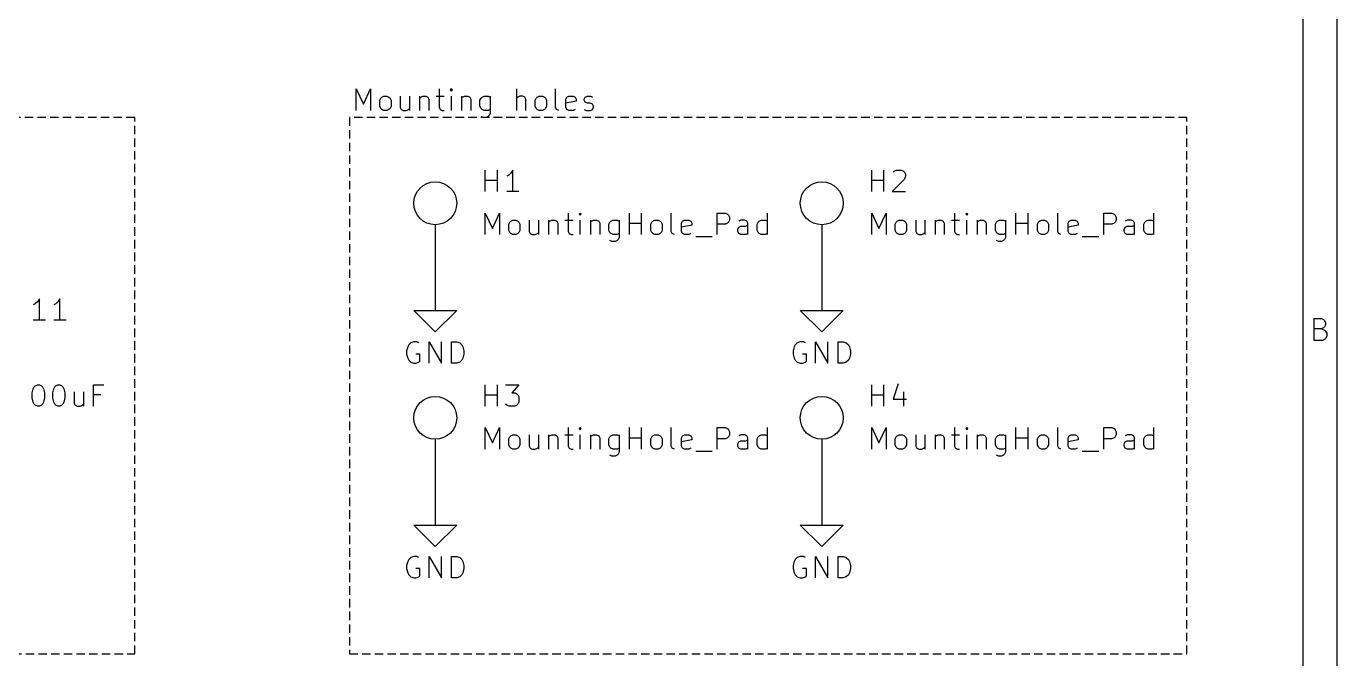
# Model space of a CAD drawing. Header units: millimetres. Extents: x 10 to 287, y -200 to -10.
# Drawn here: x 209.5 to 287, y -104.4 to -67 of the extents above; entities that cross this region are included whole.
import ezdxf

# ---------------------------------------------------------------- set-up
doc = ezdxf.new("R2010")
doc.units = ezdxf.units.MM
doc.linetypes.add('DASHED', pattern=[0.75, 0.5, -0.25])
for name, color, linetype in [('CYAN', 134, 'CONTINUOUS'), ('GREEN', 94, 'CONTINUOUS'), ('LIGHTBLUE', 172, 'CONTINUOUS'), ('RED', 14, 'CONTINUOUS')]:
    doc.layers.add(name, color=color, linetype=linetype)

msp = doc.modelspace()

# ---------------------------------------------------------------- linework, layer by layer
at = {"layer": 'CYAN', "linetype": 'CONTINUOUS'}
for p, q in [((236.6335, -76.7792), (236.6335, -75.5092)), ((237.3592, -76.7792), (237.3592, -75.5092)), ((238.0245, -75.8116), (237.9036, -75.8721)), ((238.1455, -75.6907), (238.0245, -75.8116)), ((238.2664, -75.5092), (238.1455, -75.6907)), ((238.2664, -76.7792), (238.2664, -75.5092)), ((259.4935, -76.7792), (259.4935, -75.5092)), ((260.2192, -76.7792), (260.2192, -75.5092)), ((260.7636, -75.6302), (260.824, -75.5697)), ((260.824, -75.5697), (260.945, -75.5092)), ((260.945, -75.5092), (261.2474, -75.5092)), ((261.2474, -75.5092), (261.3683, -75.5697)), ((261.3683, -75.5697), (261.4288, -75.6302)), ((261.4288, -75.6302), (261.4893, -75.7511)), ((261.4893, -75.8721), (261.4288, -76.0535)), ((261.4893, -75.7511), (261.4893, -75.8721)), ((236.6335, -76.114), (237.3592, -76.114)), ((259.4935, -76.114), (260.2192, -76.114)), ((261.4288, -76.0535), (260.7031, -76.7792)), ((238.6293, -76.7792), (237.9036, -76.7792)), ((260.7031, -76.7792), (261.4893, -76.7792)), ((236.6335, -79.3192), (236.6335, -78.0492)), ((236.6335, -78.0492), (237.0569, -78.9564)), ((237.0569, -78.9564), (237.4802, -78.0492)), ((237.4802, -78.0492), (237.4802, -79.3192)), ((241.5319, -78.0492), (241.5319, -79.1378)), ((242.2576, -78.0492), (242.1972, -78.1097)), ((242.1972, -78.1097), (242.2576, -78.1702)), ((242.3181, -78.1097), (242.2576, -78.0492)), ((242.2576, -78.0492), (242.2576, -78.1702)), ((242.2576, -78.1702), (242.3181, -78.1097)), ((245.1604, -79.3192), (245.1604, -78.0492)), ((245.8861, -79.3192), (245.8861, -78.0492)), ((247.6399, -79.1378), (247.6399, -78.0492)), ((250.3613, -79.3192), (250.3613, -78.0492)), ((250.3613, -78.0492), (250.8451, -78.0492)), ((250.8451, -78.0492), (250.9661, -78.1097)), ((250.9661, -78.1097), (251.0266, -78.1702)), ((251.0266, -78.1702), (251.087, -78.2911)), ((251.087, -78.2911), (251.087, -78.4726)), ((253.3246, -79.3192), (253.3246, -78.0492)), ((259.4935, -79.3192), (259.4935, -78.0492)), ((259.4935, -78.0492), (259.9169, -78.9564)), ((259.9169, -78.9564), (260.3402, -78.0492)), ((260.3402, -78.0492), (260.3402, -79.3192)), ((264.3919, -78.0492), (264.3919, -79.1378)), ((265.1176, -78.0492), (265.0572, -78.1097)), ((265.0572, -78.1097), (265.1176, -78.1702)), ((265.1781, -78.1097), (265.1176, -78.0492)), ((265.1176, -78.0492), (265.1176, -78.1702)), ((265.1176, -78.1702), (265.1781, -78.1097)), ((268.0204, -79.3192), (268.0204, -78.0492)), ((268.7461, -79.3192), (268.7461, -78.0492)), ((270.4999, -79.1378), (270.4999, -78.0492)), ((273.2213, -79.3192), (273.2213, -78.0492)), ((273.2213, -78.0492), (273.7051, -78.0492)), ((273.7051, -78.0492), (273.8261, -78.1097)), ((273.8261, -78.1097), (273.8866, -78.1702)), ((273.8866, -78.1702), (273.947, -78.2911)), ((273.947, -78.2911), (273.947, -78.4726)), ((276.1846, -79.3192), (276.1846, -78.0492)), ((238.0245, -78.7145), (238.0849, -78.5935)), ((238.0245, -79.0773), (238.0245, -78.7145)), ((238.0849, -78.5935), (238.1454, -78.533)), ((238.1454, -78.533), (238.2664, -78.4726)), ((238.2664, -78.4726), (238.4478, -78.4726)), ((238.4478, -78.4726), (238.5687, -78.533)), ((238.5687, -78.533), (238.6292, -78.5935)), ((238.6292, -78.5935), (238.6897, -78.7145)), ((238.6897, -78.7145), (238.6897, -79.0773)), ((239.2339, -78.4726), (239.2339, -79.1378)), ((239.7782, -78.4726), (239.7782, -79.3192)), ((240.3829, -78.4726), (240.3829, -79.3192)), ((240.3829, -78.5935), (240.4434, -78.533)), ((240.4434, -78.533), (240.5644, -78.4726)), ((240.5644, -78.4726), (240.7458, -78.4726)), ((240.7458, -78.4726), (240.8667, -78.533)), ((240.8667, -78.533), (240.9272, -78.654)), ((240.9272, -78.654), (240.9272, -79.3192)), ((241.3505, -78.4726), (241.8343, -78.4726)), ((242.2576, -79.3192), (242.2576, -78.4726)), ((242.8624, -78.4726), (242.8624, -79.3192)), ((242.8624, -78.5935), (242.9229, -78.533)), ((242.9229, -78.533), (243.0439, -78.4726)), ((243.0439, -78.4726), (243.2253, -78.4726)), ((243.2253, -78.4726), (243.3462, -78.533)), ((243.3462, -78.533), (243.4067, -78.654)), ((243.4067, -78.654), (243.4067, -79.3192)), ((243.951, -78.7145), (244.0114, -78.5935)), ((243.951, -79.0773), (243.951, -78.7145)), ((244.0114, -78.5935), (244.0719, -78.533)), ((244.0719, -78.533), (244.1929, -78.4726)), ((244.1929, -78.4726), (244.4348, -78.4726)), ((244.4348, -78.4726), (244.5557, -78.533)), ((244.5557, -78.4726), (244.5557, -79.5007)), ((245.1604, -78.654), (245.8861, -78.654)), ((246.4305, -78.7145), (246.4909, -78.5935)), ((246.4305, -79.0773), (246.4305, -78.7145)), ((246.4909, -78.5935), (246.5514, -78.533)), ((246.5514, -78.533), (246.6724, -78.4726)), ((246.6724, -78.4726), (246.8538, -78.4726)), ((246.8538, -78.4726), (246.9747, -78.533)), ((246.9747, -78.533), (247.0352, -78.5935)), ((247.0352, -78.5935), (247.0957, -78.7145)), ((247.0957, -78.7145), (247.0957, -79.0773)), ((248.2447, -78.654), (248.3051, -78.533)), ((248.2447, -79.1378), (248.2447, -78.654)), ((248.8494, -78.7749), (248.2447, -78.8959)), ((248.3051, -78.533), (248.4261, -78.4726)), ((248.4261, -78.4726), (248.668, -78.4726)), ((248.668, -78.4726), (248.7889, -78.533)), ((248.7889, -78.533), (248.8494, -78.654)), ((248.8494, -78.654), (248.8494, -78.7749)), ((250.8451, -78.7145), (250.3613, -78.7145)), ((250.9661, -78.654), (250.8451, -78.7145)), ((251.0266, -78.5935), (250.9661, -78.654)), ((251.087, -78.4726), (251.0266, -78.5935)), ((251.5709, -79.0168), (251.6313, -78.8959)), ((251.5709, -79.1378), (251.5709, -79.0168)), ((251.7523, -78.4726), (251.6313, -78.533)), ((251.6313, -78.8959), (251.7523, -78.8354)), ((251.9942, -78.4726), (251.7523, -78.4726)), ((251.7523, -78.8354), (252.0547, -78.8354)), ((252.1151, -78.533), (251.9942, -78.4726)), ((252.0547, -78.8354), (252.1756, -78.7749)), ((252.1756, -78.654), (252.1151, -78.533)), ((252.1756, -79.3192), (252.1756, -78.654)), ((252.7199, -78.7145), (252.7803, -78.5935)), ((252.7199, -79.0773), (252.7199, -78.7145)), ((252.7803, -78.5935), (252.8408, -78.533)), ((252.8408, -78.533), (252.9618, -78.4726)), ((252.9618, -78.4726), (253.2037, -78.4726)), ((253.2037, -78.4726), (253.3246, -78.533)), ((260.8845, -78.7145), (260.9449, -78.5935)), ((260.8845, -79.0773), (260.8845, -78.7145)), ((260.9449, -78.5935), (261.0054, -78.533)), ((261.0054, -78.533), (261.1264, -78.4726)), ((261.1264, -78.4726), (261.3078, -78.4726)), ((261.3078, -78.4726), (261.4287, -78.533)), ((261.4287, -78.533), (261.4892, -78.5935)), ((261.4892, -78.5935), (261.5497, -78.7145)), ((261.5497, -78.7145), (261.5497, -79.0773)), ((262.0939, -78.4726), (262.0939, -79.1378)), ((262.6382, -78.4726), (262.6382, -79.3192)), ((263.2429, -78.4726), (263.2429, -79.3192)), ((263.2429, -78.5935), (263.3034, -78.533)), ((263.3034, -78.533), (263.4244, -78.4726)), ((263.4244, -78.4726), (263.6058, -78.4726)), ((263.6058, -78.4726), (263.7267, -78.533)), ((263.7267, -78.533), (263.7872, -78.654)), ((263.7872, -78.654), (263.7872, -79.3192)), ((264.2105, -78.4726), (264.6943, -78.4726)), ((265.1176, -79.3192), (265.1176, -78.4726)), ((265.7224, -78.4726), (265.7224, -79.3192)), ((265.7224, -78.5935), (265.7829, -78.533)), ((265.7829, -78.533), (265.9039, -78.4726)), ((265.9039, -78.4726), (266.0853, -78.4726)), ((266.0853, -78.4726), (266.2062, -78.533)), ((266.2062, -78.533), (266.2667, -78.654)), ((266.2667, -78.654), (266.2667, -79.3192)), ((266.811, -78.7145), (266.8714, -78.5935)), ((266.811, -79.0773), (266.811, -78.7145)), ((266.8714, -78.5935), (266.9319, -78.533)), ((266.9319, -78.533), (267.0529, -78.4726)), ((267.0529, -78.4726), (267.2948, -78.4726)), ((267.2948, -78.4726), (267.4157, -78.533)), ((267.4157, -78.4726), (267.4157, -79.5007)), ((268.0204, -78.654), (268.7461, -78.654)), ((269.2905, -78.7145), (269.3509, -78.5935)), ((269.2905, -79.0773), (269.2905, -78.7145)), ((269.3509, -78.5935), (269.4114, -78.533)), ((269.4114, -78.533), (269.5324, -78.4726)), ((269.5324, -78.4726), (269.7138, -78.4726)), ((269.7138, -78.4726), (269.8347, -78.533)), ((269.8347, -78.533), (269.8952, -78.5935)), ((269.8952, -78.5935), (269.9557, -78.7145)), ((269.9557, -78.7145), (269.9557, -79.0773)), ((271.1047, -78.654), (271.1651, -78.533)), ((271.1047, -79.1378), (271.1047, -78.654)), ((271.7094, -78.7749), (271.1047, -78.8959)), ((271.1651, -78.533), (271.2861, -78.4726)), ((271.2861, -78.4726), (271.528, -78.4726)), ((271.528, -78.4726), (271.6489, -78.533)), ((271.6489, -78.533), (271.7094, -78.654)), ((271.7094, -78.654), (271.7094, -78.7749)), ((273.7051, -78.7145), (273.2213, -78.7145)), ((273.8261, -78.654), (273.7051, -78.7145)), ((273.8866, -78.5935), (273.8261, -78.654)), ((273.947, -78.4726), (273.8866, -78.5935)), ((274.4309, -79.0168), (274.4913, -78.8959)), ((274.4309, -79.1378), (274.4309, -79.0168)), ((274.6123, -78.4726), (274.4913, -78.533)), ((274.4913, -78.8959), (274.6123, -78.8354)), ((274.8542, -78.4726), (274.6123, -78.4726)), ((274.6123, -78.8354), (274.9147, -78.8354)), ((274.9751, -78.533), (274.8542, -78.4726)), ((274.9147, -78.8354), (275.0356, -78.7749)), ((275.0356, -78.654), (274.9751, -78.533)), ((275.0356, -79.3192), (275.0356, -78.654)), ((275.5799, -78.7145), (275.6403, -78.5935)), ((275.5799, -79.0773), (275.5799, -78.7145)), ((275.6403, -78.5935), (275.7008, -78.533)), ((275.7008, -78.533), (275.8218, -78.4726)), ((275.8218, -78.4726), (276.0637, -78.4726)), ((276.0637, -78.4726), (276.1846, -78.533)), ((238.0849, -79.1983), (238.0245, -79.0773)), ((238.1454, -79.2588), (238.0849, -79.1983)), ((238.2664, -79.3192), (238.1454, -79.2588)), ((238.4478, -79.3192), (238.2664, -79.3192)), ((238.5687, -79.2588), (238.4478, -79.3192)), ((238.6292, -79.1983), (238.5687, -79.2588)), ((238.6897, -79.0773), (238.6292, -79.1983)), ((239.2339, -79.1378), (239.2944, -79.2588)), ((239.2944, -79.2588), (239.4154, -79.3192)), ((239.4154, -79.3192), (239.5968, -79.3192)), ((239.5968, -79.3192), (239.7177, -79.2588)), ((239.7177, -79.2588), (239.7782, -79.1983)), ((241.5319, -79.1378), (241.5924, -79.2588)), ((241.5924, -79.2588), (241.7134, -79.3192)), ((241.7134, -79.3192), (241.8343, -79.3192)), ((244.0114, -79.1983), (243.951, -79.0773)), ((244.0719, -79.2588), (244.0114, -79.1983)), ((244.1324, -79.7426), (244.0114, -79.6821)), ((244.1929, -79.3192), (244.0719, -79.2588)), ((244.3138, -79.7426), (244.1324, -79.7426)), ((244.4348, -79.3192), (244.1929, -79.3192)), ((244.4348, -79.6821), (244.3138, -79.7426)), ((244.5557, -79.2588), (244.4348, -79.3192)), ((244.4952, -79.6216), (244.4348, -79.6821)), ((244.5557, -79.5007), (244.4952, -79.6216)), ((246.4909, -79.1983), (246.4305, -79.0773)), ((246.5514, -79.2588), (246.4909, -79.1983)), ((246.6724, -79.3192), (246.5514, -79.2588)), ((246.8538, -79.3192), (246.6724, -79.3192)), ((246.9747, -79.2588), (246.8538, -79.3192)), ((247.0352, -79.1983), (246.9747, -79.2588)), ((247.0957, -79.0773), (247.0352, -79.1983)), ((247.7004, -79.2588), (247.6399, -79.1378)), ((247.8214, -79.3192), (247.7004, -79.2588)), ((248.3051, -79.2588), (248.2447, -79.1378)), ((248.4261, -79.3192), (248.3051, -79.2588)), ((248.668, -79.3192), (248.4261, -79.3192)), ((248.7889, -79.2588), (248.668, -79.3192)), ((249.0914, -79.4402), (250.059, -79.4402)), ((251.6313, -79.2588), (251.5709, -79.1378)), ((251.7523, -79.3192), (251.6313, -79.2588)), ((252.0547, -79.3192), (251.7523, -79.3192)), ((252.1756, -79.2588), (252.0547, -79.3192)), ((252.7803, -79.1983), (252.7199, -79.0773)), ((252.8408, -79.2588), (252.7803, -79.1983)), ((252.9618, -79.3192), (252.8408, -79.2588)), ((253.2037, -79.3192), (252.9618, -79.3192)), ((253.3246, -79.2588), (253.2037, -79.3192)), ((260.9449, -79.1983), (260.8845, -79.0773)), ((261.0054, -79.2588), (260.9449, -79.1983)), ((261.1264, -79.3192), (261.0054, -79.2588)), ((261.3078, -79.3192), (261.1264, -79.3192)), ((261.4287, -79.2588), (261.3078, -79.3192)), ((261.4892, -79.1983), (261.4287, -79.2588)), ((261.5497, -79.0773), (261.4892, -79.1983)), ((262.0939, -79.1378), (262.1544, -79.2588)), ((262.1544, -79.2588), (262.2754, -79.3192)), ((262.2754, -79.3192), (262.4568, -79.3192)), ((262.4568, -79.3192), (262.5777, -79.2588)), ((262.5777, -79.2588), (262.6382, -79.1983)), ((264.3919, -79.1378), (264.4524, -79.2588)), ((264.4524, -79.2588), (264.5734, -79.3192)), ((264.5734, -79.3192), (264.6943, -79.3192)), ((266.8714, -79.1983), (266.811, -79.0773)), ((266.9319, -79.2588), (266.8714, -79.1983)), ((266.9924, -79.7426), (266.8714, -79.6821)), ((267.0529, -79.3192), (266.9319, -79.2588)), ((267.1738, -79.7426), (266.9924, -79.7426)), ((267.2948, -79.3192), (267.0529, -79.3192)), ((267.2948, -79.6821), (267.1738, -79.7426)), ((267.4157, -79.2588), (267.2948, -79.3192)), ((267.3552, -79.6216), (267.2948, -79.6821)), ((267.4157, -79.5007), (267.3552, -79.6216)), ((269.3509, -79.1983), (269.2905, -79.0773)), ((269.4114, -79.2588), (269.3509, -79.1983)), ((269.5324, -79.3192), (269.4114, -79.2588)), ((269.7138, -79.3192), (269.5324, -79.3192)), ((269.8347, -79.2588), (269.7138, -79.3192)), ((269.8952, -79.1983), (269.8347, -79.2588)), ((269.9557, -79.0773), (269.8952, -79.1983)), ((270.5604, -79.2588), (270.4999, -79.1378)), ((270.6814, -79.3192), (270.5604, -79.2588)), ((271.1651, -79.2588), (271.1047, -79.1378)), ((271.2861, -79.3192), (271.1651, -79.2588)), ((271.528, -79.3192), (271.2861, -79.3192)), ((271.6489, -79.2588), (271.528, -79.3192)), ((271.9514, -79.4402), (272.919, -79.4402)), ((274.4913, -79.2588), (274.4309, -79.1378)), ((274.6123, -79.3192), (274.4913, -79.2588)), ((274.9147, -79.3192), (274.6123, -79.3192)), ((275.0356, -79.2588), (274.9147, -79.3192)), ((275.6403, -79.1983), (275.5799, -79.0773)), ((275.7008, -79.2588), (275.6403, -79.1983)), ((275.8218, -79.3192), (275.7008, -79.2588)), ((276.0637, -79.3192), (275.8218, -79.3192)), ((276.1846, -79.2588), (276.0637, -79.3192)), ((210.024, -83.4316), (209.9031, -83.4921)), ((210.145, -83.3107), (210.024, -83.4316)), ((210.2659, -83.1292), (210.145, -83.3107)), ((210.2659, -84.3992), (210.2659, -83.1292)), ((211.2335, -83.4316), (211.1126, -83.4921)), ((211.3545, -83.3107), (211.2335, -83.4316)), ((211.4754, -83.1292), (211.3545, -83.3107)), ((211.4754, -84.3992), (211.4754, -83.1292)), ((210.6288, -84.3992), (209.9031, -84.3992)), ((211.8383, -84.3992), (211.1126, -84.3992)), ((232.0471, -85.9716), (231.9867, -86.2135)), ((232.1076, -85.8507), (232.0471, -85.9716)), ((232.2286, -85.7297), (232.1076, -85.8507)), ((232.41, -85.6692), (232.2286, -85.7297)), ((232.5914, -85.6692), (232.41, -85.6692)), ((232.7124, -85.7297), (232.5914, -85.6692)), ((233.3171, -86.9392), (233.3171, -85.6692)), ((233.3171, -85.6692), (234.0428, -86.9392)), ((234.0428, -86.9392), (234.0428, -85.6692)), ((234.6476, -86.9392), (234.6476, -85.6692)), ((234.6476, -85.6692), (234.95, -85.6692)), ((234.95, -85.6692), (235.1314, -85.7297)), ((235.1314, -85.7297), (235.2524, -85.8507)), ((235.2524, -85.8507), (235.3129, -85.9716)), ((235.3129, -85.9716), (235.3733, -86.2135)), ((254.9071, -85.9716), (254.8467, -86.2135)), ((254.9676, -85.8507), (254.9071, -85.9716)), ((255.0886, -85.7297), (254.9676, -85.8507)), ((255.27, -85.6692), (255.0886, -85.7297)), ((255.4514, -85.6692), (255.27, -85.6692)), ((255.5724, -85.7297), (255.4514, -85.6692)), ((256.1771, -86.9392), (256.1771, -85.6692)), ((256.1771, -85.6692), (256.9028, -86.9392)), ((256.9028, -86.9392), (256.9028, -85.6692)), ((257.5076, -86.9392), (257.5076, -85.6692)), ((257.5076, -85.6692), (257.81, -85.6692)), ((257.81, -85.6692), (257.9914, -85.7297)), ((257.9914, -85.7297), (258.1124, -85.8507)), ((258.1124, -85.8507), (258.1729, -85.9716)), ((258.1729, -85.9716), (258.2333, -86.2135)), ((231.9867, -86.2135), (231.9867, -86.3949)), ((231.9867, -86.3949), (232.0471, -86.6368)), ((232.0471, -86.6368), (232.1076, -86.7578)), ((232.1076, -86.7578), (232.2286, -86.8788)), ((232.7728, -86.3949), (232.5309, -86.3949)), ((232.7124, -86.8788), (232.7728, -86.8183)), ((232.7728, -86.8183), (232.7728, -86.3949)), ((235.2524, -86.7578), (235.1314, -86.8788)), ((235.3129, -86.6368), (235.2524, -86.7578)), ((235.3733, -86.3949), (235.3129, -86.6368)), ((235.3733, -86.2135), (235.3733, -86.3949)), ((254.8467, -86.2135), (254.8467, -86.3949)), ((254.8467, -86.3949), (254.9071, -86.6368)), ((254.9071, -86.6368), (254.9676, -86.7578)), ((254.9676, -86.7578), (255.0886, -86.8788)), ((255.6328, -86.3949), (255.3909, -86.3949)), ((255.5724, -86.8788), (255.6328, -86.8183)), ((255.6328, -86.8183), (255.6328, -86.3949)), ((258.1124, -86.7578), (257.9914, -86.8788)), ((258.1729, -86.6368), (258.1124, -86.7578)), ((258.2333, -86.3949), (258.1729, -86.6368)), ((258.2333, -86.2135), (258.2333, -86.3949)), ((232.2286, -86.8788), (232.41, -86.9392)), ((232.41, -86.9392), (232.5309, -86.9392)), ((232.5309, -86.9392), (232.7124, -86.8788)), ((234.95, -86.9392), (234.6476, -86.9392)), ((235.1314, -86.8788), (234.95, -86.9392)), ((255.0886, -86.8788), (255.27, -86.9392)), ((255.27, -86.9392), (255.3909, -86.9392)), ((255.3909, -86.9392), (255.5724, -86.8788)), ((257.81, -86.9392), (257.5076, -86.9392)), ((257.9914, -86.8788), (257.81, -86.9392)), ((209.903, -88.4511), (209.9635, -88.3302)), ((209.9635, -88.3302), (210.024, -88.2697)), ((210.024, -88.2697), (210.1449, -88.2092)), ((210.1449, -88.2092), (210.2659, -88.2092)), ((210.2659, -88.2092), (210.3868, -88.2697)), ((210.3868, -88.2697), (210.4473, -88.3302)), ((210.4473, -88.3302), (210.5078, -88.4511)), ((211.1125, -88.4511), (211.173, -88.3302)), ((211.173, -88.3302), (211.2335, -88.2697)), ((211.2335, -88.2697), (211.3544, -88.2092)), ((211.3544, -88.2092), (211.4754, -88.2092)), ((211.4754, -88.2092), (211.5963, -88.2697)), ((211.5963, -88.2697), (211.6568, -88.3302)), ((211.6568, -88.3302), (211.7173, -88.4511)), ((213.471, -89.4792), (213.471, -88.2092)), ((213.471, -88.2092), (214.0758, -88.2092)), ((236.6335, -89.4792), (236.6335, -88.2092)), ((237.3592, -89.4792), (237.3592, -88.2092)), ((237.8431, -88.2092), (238.6293, -88.2092)), ((238.6293, -88.2092), (238.2059, -88.693)), ((259.4935, -89.4792), (259.4935, -88.2092)), ((260.2192, -89.4792), (260.2192, -88.2092)), ((261.0659, -88.1488), (260.7636, -89.0559)), ((209.8426, -88.693), (209.903, -88.4511)), ((209.8426, -88.9954), (209.8426, -88.693)), ((209.903, -89.2373), (209.8426, -88.9954)), ((210.5078, -88.4511), (210.5683, -88.693)), ((210.5683, -88.9954), (210.5078, -89.2373)), ((210.5683, -88.693), (210.5683, -88.9954)), ((211.0521, -88.693), (211.1125, -88.4511)), ((211.0521, -88.9954), (211.0521, -88.693)), ((211.1125, -89.2373), (211.0521, -88.9954)), ((211.7173, -88.4511), (211.7778, -88.693)), ((211.7778, -88.9954), (211.7173, -89.2373)), ((211.7778, -88.693), (211.7778, -88.9954)), ((212.322, -88.6326), (212.322, -89.2978)), ((212.8663, -88.6326), (212.8663, -89.4792)), ((213.8944, -88.814), (213.471, -88.814)), ((236.6335, -88.814), (237.3592, -88.814)), ((238.2059, -88.693), (238.3874, -88.693)), ((238.3874, -88.693), (238.5083, -88.7535)), ((238.5083, -88.7535), (238.5688, -88.814)), ((238.5688, -88.814), (238.6293, -88.9349)), ((238.6293, -88.9349), (238.6293, -89.2373)), ((259.4935, -88.814), (260.2192, -88.814)), ((260.7636, -89.0559), (261.5497, -89.0559)), ((261.3683, -88.6326), (261.3683, -89.4792)), ((209.9635, -89.3583), (209.903, -89.2373)), ((210.024, -89.4188), (209.9635, -89.3583)), ((210.1449, -89.4792), (210.024, -89.4188)), ((210.2659, -89.4792), (210.1449, -89.4792)), ((210.3868, -89.4188), (210.2659, -89.4792)), ((210.4473, -89.3583), (210.3868, -89.4188)), ((210.5078, -89.2373), (210.4473, -89.3583)), ((211.173, -89.3583), (211.1125, -89.2373)), ((211.2335, -89.4188), (211.173, -89.3583)), ((211.3544, -89.4792), (211.2335, -89.4188)), ((211.4754, -89.4792), (211.3544, -89.4792)), ((211.5963, -89.4188), (211.4754, -89.4792)), ((211.6568, -89.3583), (211.5963, -89.4188)), ((211.7173, -89.2373), (211.6568, -89.3583)), ((212.322, -89.2978), (212.3825, -89.4188)), ((212.3825, -89.4188), (212.5035, -89.4792)), ((212.5035, -89.4792), (212.6849, -89.4792)), ((212.6849, -89.4792), (212.8058, -89.4188)), ((212.8058, -89.4188), (212.8663, -89.3583)), ((237.9036, -89.4188), (237.8431, -89.3583)), ((238.0245, -89.4792), (237.9036, -89.4188)), ((238.3874, -89.4792), (238.0245, -89.4792)), ((238.5083, -89.4188), (238.3874, -89.4792)), ((238.5688, -89.3583), (238.5083, -89.4188)), ((238.6293, -89.2373), (238.5688, -89.3583)), ((236.6335, -92.0192), (236.6335, -90.7492)), ((236.6335, -90.7492), (237.0569, -91.6564)), ((237.0569, -91.6564), (237.4802, -90.7492)), ((237.4802, -90.7492), (237.4802, -92.0192)), ((238.0245, -91.4145), (238.0849, -91.2935)), ((238.0245, -91.7773), (238.0245, -91.4145)), ((238.0849, -91.2935), (238.1454, -91.233)), ((238.1454, -91.233), (238.2664, -91.1726)), ((238.2664, -91.1726), (238.4478, -91.1726)), ((238.4478, -91.1726), (238.5687, -91.233)), ((238.5687, -91.233), (238.6292, -91.2935)), ((238.6292, -91.2935), (238.6897, -91.4145)), ((238.6897, -91.4145), (238.6897, -91.7773)), ((239.2339, -91.1726), (239.2339, -91.8378)), ((239.7782, -91.1726), (239.7782, -92.0192)), ((240.3829, -91.1726), (240.3829, -92.0192)), ((240.3829, -91.2935), (240.4434, -91.233)), ((240.4434, -91.233), (240.5644, -91.1726)), ((240.5644, -91.1726), (240.7458, -91.1726)), ((240.7458, -91.1726), (240.8667, -91.233)), ((240.8667, -91.233), (240.9272, -91.354)), ((240.9272, -91.354), (240.9272, -92.0192)), ((241.3505, -91.1726), (241.8343, -91.1726)), ((241.5319, -90.7492), (241.5319, -91.8378)), ((242.2576, -90.7492), (242.1972, -90.8097)), ((242.1972, -90.8097), (242.2576, -90.8702)), ((242.3181, -90.8097), (242.2576, -90.7492)), ((242.2576, -90.7492), (242.2576, -90.8702)), ((242.2576, -90.8702), (242.3181, -90.8097)), ((242.2576, -92.0192), (242.2576, -91.1726)), ((242.8624, -91.1726), (242.8624, -92.0192)), ((242.8624, -91.2935), (242.9229, -91.233)), ((242.9229, -91.233), (243.0439, -91.1726)), ((243.0439, -91.1726), (243.2253, -91.1726)), ((243.2253, -91.1726), (243.3462, -91.233)), ((243.3462, -91.233), (243.4067, -91.354)), ((243.4067, -91.354), (243.4067, -92.0192)), ((243.951, -91.4145), (244.0114, -91.2935)), ((243.951, -91.7773), (243.951, -91.4145)), ((244.0114, -91.2935), (244.0719, -91.233)), ((244.0719, -91.233), (244.1929, -91.1726)), ((244.1929, -91.1726), (244.4348, -91.1726)), ((244.4348, -91.1726), (244.5557, -91.233)), ((244.5557, -91.1726), (244.5557, -92.2007)), ((245.1604, -92.0192), (245.1604, -90.7492)), ((245.1604, -91.354), (245.8861, -91.354)), ((245.8861, -92.0192), (245.8861, -90.7492)), ((246.4305, -91.4145), (246.4909, -91.2935)), ((246.4305, -91.7773), (246.4305, -91.4145)), ((246.4909, -91.2935), (246.5514, -91.233)), ((246.5514, -91.233), (246.6724, -91.1726)), ((246.6724, -91.1726), (246.8538, -91.1726)), ((246.8538, -91.1726), (246.9747, -91.233)), ((246.9747, -91.233), (247.0352, -91.2935)), ((247.0352, -91.2935), (247.0957, -91.4145)), ((247.0957, -91.4145), (247.0957, -91.7773)), ((247.6399, -91.8378), (247.6399, -90.7492)), ((248.2447, -91.354), (248.3051, -91.233)), ((248.2447, -91.8378), (248.2447, -91.354)), ((248.3051, -91.233), (248.4261, -91.1726)), ((248.4261, -91.1726), (248.668, -91.1726)), ((248.668, -91.1726), (248.7889, -91.233)), ((248.7889, -91.233), (248.8494, -91.354)), ((248.8494, -91.354), (248.8494, -91.4749)), ((250.3613, -92.0192), (250.3613, -90.7492)), ((250.3613, -90.7492), (250.8451, -90.7492)), ((250.8451, -91.4145), (250.3613, -91.4145)), ((250.8451, -90.7492), (250.9661, -90.8097)), ((250.9661, -91.354), (250.8451, -91.4145)), ((250.9661, -90.8097), (251.0266, -90.8702)), ((251.0266, -91.2935), (250.9661, -91.354)), ((251.0266, -90.8702), (251.087, -90.9911)), ((251.087, -91.1726), (251.0266, -91.2935)), ((251.087, -90.9911), (251.087, -91.1726)), ((251.7523, -91.1726), (251.6313, -91.233)), ((251.9942, -91.1726), (251.7523, -91.1726)), ((252.1151, -91.233), (251.9942, -91.1726)), ((252.1756, -91.354), (252.1151, -91.233)), ((252.1756, -92.0192), (252.1756, -91.354)), ((252.7199, -91.4145), (252.7803, -91.2935)), ((252.7199, -91.7773), (252.7199, -91.4145)), ((252.7803, -91.2935), (252.8408, -91.233)), ((252.8408, -91.233), (252.9618, -91.1726)), ((252.9618, -91.1726), (253.2037, -91.1726)), ((253.2037, -91.1726), (253.3246, -91.233)), ((253.3246, -92.0192), (253.3246, -90.7492)), ((259.4935, -92.0192), (259.4935, -90.7492)), ((259.4935, -90.7492), (259.9169, -91.6564)), ((259.9169, -91.6564), (260.3402, -90.7492)), ((260.3402, -90.7492), (260.3402, -92.0192)), ((260.8845, -91.4145), (260.9449, -91.2935)), ((260.8845, -91.7773), (260.8845, -91.4145)), ((260.9449, -91.2935), (261.0054, -91.233)), ((261.0054, -91.233), (261.1264, -91.1726)), ((261.1264, -91.1726), (261.3078, -91.1726)), ((261.3078, -91.1726), (261.4287, -91.233)), ((261.4287, -91.233), (261.4892, -91.2935)), ((261.4892, -91.2935), (261.5497, -91.4145)), ((261.5497, -91.4145), (261.5497, -91.7773)), ((262.0939, -91.1726), (262.0939, -91.8378)), ((262.6382, -91.1726), (262.6382, -92.0192)), ((263.2429, -91.1726), (263.2429, -92.0192)), ((263.2429, -91.2935), (263.3034, -91.233)), ((263.3034, -91.233), (263.4244, -91.1726)), ((263.4244, -91.1726), (263.6058, -91.1726)), ((263.6058, -91.1726), (263.7267, -91.233)), ((263.7267, -91.233), (263.7872, -91.354)), ((263.7872, -91.354), (263.7872, -92.0192)), ((264.2105, -91.1726), (264.6943, -91.1726)), ((264.3919, -90.7492), (264.3919, -91.8378)), ((265.1176, -90.7492), (265.0572, -90.8097)), ((265.0572, -90.8097), (265.1176, -90.8702)), ((265.1781, -90.8097), (265.1176, -90.7492)), ((265.1176, -90.7492), (265.1176, -90.8702)), ((265.1176, -90.8702), (265.1781, -90.8097)), ((265.1176, -92.0192), (265.1176, -91.1726)), ((265.7224, -91.1726), (265.7224, -92.0192)), ((265.7224, -91.2935), (265.7829, -91.233)), ((265.7829, -91.233), (265.9039, -91.1726)), ((265.9039, -91.1726), (266.0853, -91.1726)), ((266.0853, -91.1726), (266.2062, -91.233)), ((266.2062, -91.233), (266.2667, -91.354)), ((266.2667, -91.354), (266.2667, -92.0192)), ((266.811, -91.4145), (266.8714, -91.2935)), ((266.811, -91.7773), (266.811, -91.4145)), ((266.8714, -91.2935), (266.9319, -91.233)), ((266.9319, -91.233), (267.0529, -91.1726)), ((267.0529, -91.1726), (267.2948, -91.1726)), ((267.2948, -91.1726), (267.4157, -91.233)), ((267.4157, -91.1726), (267.4157, -92.2007)), ((268.0204, -92.0192), (268.0204, -90.7492)), ((268.0204, -91.354), (268.7461, -91.354)), ((268.7461, -92.0192), (268.7461, -90.7492)), ((269.2905, -91.4145), (269.3509, -91.2935)), ((269.2905, -91.7773), (269.2905, -91.4145)), ((269.3509, -91.2935), (269.4114, -91.233)), ((269.4114, -91.233), (269.5324, -91.1726)), ((269.5324, -91.1726), (269.7138, -91.1726)), ((269.7138, -91.1726), (269.8347, -91.233)), ((269.8347, -91.233), (269.8952, -91.2935)), ((269.8952, -91.2935), (269.9557, -91.4145)), ((269.9557, -91.4145), (269.9557, -91.7773)), ((270.4999, -91.8378), (270.4999, -90.7492)), ((271.1047, -91.354), (271.1651, -91.233)), ((271.1047, -91.8378), (271.1047, -91.354)), ((271.1651, -91.233), (271.2861, -91.1726)), ((271.2861, -91.1726), (271.528, -91.1726)), ((271.528, -91.1726), (271.6489, -91.233)), ((271.6489, -91.233), (271.7094, -91.354)), ((271.7094, -91.354), (271.7094, -91.4749)), ((273.2213, -92.0192), (273.2213, -90.7492)), ((273.2213, -90.7492), (273.7051, -90.7492)), ((273.7051, -91.4145), (273.2213, -91.4145)), ((273.7051, -90.7492), (273.8261, -90.8097)), ((273.8261, -91.354), (273.7051, -91.4145)), ((273.8261, -90.8097), (273.8866, -90.8702)), ((273.8866, -91.2935), (273.8261, -91.354)), ((273.8866, -90.8702), (273.947, -90.9911)), ((273.947, -91.1726), (273.8866, -91.2935)), ((273.947, -90.9911), (273.947, -91.1726)), ((274.6123, -91.1726), (274.4913, -91.233)), ((274.8542, -91.1726), (274.6123, -91.1726)), ((274.9751, -91.233), (274.8542, -91.1726)), ((275.0356, -91.354), (274.9751, -91.233)), ((275.0356, -92.0192), (275.0356, -91.354)), ((275.5799, -91.4145), (275.6403, -91.2935)), ((275.5799, -91.7773), (275.5799, -91.4145)), ((275.6403, -91.2935), (275.7008, -91.233)), ((275.7008, -91.233), (275.8218, -91.1726)), ((275.8218, -91.1726), (276.0637, -91.1726)), ((276.0637, -91.1726), (276.1846, -91.233)), ((276.1846, -92.0192), (276.1846, -90.7492)), ((238.0849, -91.8983), (238.0245, -91.7773)), ((238.1454, -91.9588), (238.0849, -91.8983)), ((238.2664, -92.0192), (238.1454, -91.9588)), ((238.4478, -92.0192), (238.2664, -92.0192)), ((238.5687, -91.9588), (238.4478, -92.0192)), ((238.6292, -91.8983), (238.5687, -91.9588)), ((238.6897, -91.7773), (238.6292, -91.8983)), ((239.2339, -91.8378), (239.2944, -91.9588)), ((239.2944, -91.9588), (239.4154, -92.0192)), ((239.4154, -92.0192), (239.5968, -92.0192)), ((239.5968, -92.0192), (239.7177, -91.9588)), ((239.7177, -91.9588), (239.7782, -91.8983)), ((241.5319, -91.8378), (241.5924, -91.9588)), ((241.5924, -91.9588), (241.7134, -92.0192)), ((241.7134, -92.0192), (241.8343, -92.0192)), ((244.0114, -91.8983), (243.951, -91.7773)), ((244.0719, -91.9588), (244.0114, -91.8983)), ((244.1929, -92.0192), (244.0719, -91.9588)), ((244.4348, -92.0192), (244.1929, -92.0192)), ((244.5557, -91.9588), (244.4348, -92.0192)), ((244.5557, -92.2007), (244.4952, -92.3216)), ((246.4909, -91.8983), (246.4305, -91.7773)), ((246.5514, -91.9588), (246.4909, -91.8983)), ((246.6724, -92.0192), (246.5514, -91.9588)), ((246.8538, -92.0192), (246.6724, -92.0192)), ((246.9747, -91.9588), (246.8538, -92.0192)), ((247.0352, -91.8983), (246.9747, -91.9588)), ((247.0957, -91.7773), (247.0352, -91.8983)), ((247.7004, -91.9588), (247.6399, -91.8378)), ((247.8214, -92.0192), (247.7004, -91.9588)), ((248.8494, -91.4749), (248.2447, -91.5959)), ((248.3051, -91.9588), (248.2447, -91.8378)), ((248.4261, -92.0192), (248.3051, -91.9588)), ((248.668, -92.0192), (248.4261, -92.0192)), ((248.7889, -91.9588), (248.668, -92.0192)), ((249.0914, -92.1402), (250.059, -92.1402)), ((251.5709, -91.7168), (251.6313, -91.5959)), ((251.5709, -91.8378), (251.5709, -91.7168)), ((251.6313, -91.9588), (251.5709, -91.8378)), ((251.6313, -91.5959), (251.7523, -91.5354)), ((251.7523, -92.0192), (251.6313, -91.9588)), ((251.7523, -91.5354), (252.0547, -91.5354)), ((252.0547, -92.0192), (251.7523, -92.0192)), ((252.0547, -91.5354), (252.1756, -91.4749)), ((252.1756, -91.9588), (252.0547, -92.0192)), ((252.7803, -91.8983), (252.7199, -91.7773)), ((252.8408, -91.9588), (252.7803, -91.8983)), ((252.9618, -92.0192), (252.8408, -91.9588)), ((253.2037, -92.0192), (252.9618, -92.0192)), ((253.3246, -91.9588), (253.2037, -92.0192)), ((260.9449, -91.8983), (260.8845, -91.7773)), ((261.0054, -91.9588), (260.9449, -91.8983)), ((261.1264, -92.0192), (261.0054, -91.9588)), ((261.3078, -92.0192), (261.1264, -92.0192)), ((261.4287, -91.9588), (261.3078, -92.0192)), ((261.4892, -91.8983), (261.4287, -91.9588)), ((261.5497, -91.7773), (261.4892, -91.8983)), ((262.0939, -91.8378), (262.1544, -91.9588)), ((262.1544, -91.9588), (262.2754, -92.0192)), ((262.2754, -92.0192), (262.4568, -92.0192)), ((262.4568, -92.0192), (262.5777, -91.9588)), ((262.5777, -91.9588), (262.6382, -91.8983)), ((264.3919, -91.8378), (264.4524, -91.9588)), ((264.4524, -91.9588), (264.5734, -92.0192)), ((264.5734, -92.0192), (264.6943, -92.0192)), ((266.8714, -91.8983), (266.811, -91.7773)), ((266.9319, -91.9588), (266.8714, -91.8983)), ((267.0529, -92.0192), (266.9319, -91.9588)), ((267.2948, -92.0192), (267.0529, -92.0192)), ((267.4157, -91.9588), (267.2948, -92.0192)), ((267.4157, -92.2007), (267.3552, -92.3216)), ((269.3509, -91.8983), (269.2905, -91.7773)), ((269.4114, -91.9588), (269.3509, -91.8983)), ((269.5324, -92.0192), (269.4114, -91.9588)), ((269.7138, -92.0192), (269.5324, -92.0192)), ((269.8347, -91.9588), (269.7138, -92.0192)), ((269.8952, -91.8983), (269.8347, -91.9588)), ((269.9557, -91.7773), (269.8952, -91.8983)), ((270.5604, -91.9588), (270.4999, -91.8378)), ((270.6814, -92.0192), (270.5604, -91.9588)), ((271.7094, -91.4749), (271.1047, -91.5959)), ((271.1651, -91.9588), (271.1047, -91.8378)), ((271.2861, -92.0192), (271.1651, -91.9588)), ((271.528, -92.0192), (271.2861, -92.0192)), ((271.6489, -91.9588), (271.528, -92.0192)), ((271.9514, -92.1402), (272.919, -92.1402)), ((274.4309, -91.7168), (274.4913, -91.5959)), ((274.4309, -91.8378), (274.4309, -91.7168)), ((274.4913, -91.9588), (274.4309, -91.8378)), ((274.4913, -91.5959), (274.6123, -91.5354)), ((274.6123, -92.0192), (274.4913, -91.9588)), ((274.6123, -91.5354), (274.9147, -91.5354)), ((274.9147, -92.0192), (274.6123, -92.0192)), ((274.9147, -91.5354), (275.0356, -91.4749)), ((275.0356, -91.9588), (274.9147, -92.0192)), ((275.6403, -91.8983), (275.5799, -91.7773)), ((275.7008, -91.9588), (275.6403, -91.8983)), ((275.8218, -92.0192), (275.7008, -91.9588)), ((276.0637, -92.0192), (275.8218, -92.0192)), ((276.1846, -91.9588), (276.0637, -92.0192)), ((244.1324, -92.4426), (244.0114, -92.3821)), ((244.3138, -92.4426), (244.1324, -92.4426)), ((244.4348, -92.3821), (244.3138, -92.4426)), ((244.4952, -92.3216), (244.4348, -92.3821)), ((266.9924, -92.4426), (266.8714, -92.3821)), ((267.1738, -92.4426), (266.9924, -92.4426)), ((267.2948, -92.3821), (267.1738, -92.4426)), ((267.3552, -92.3216), (267.2948, -92.3821)), ((232.2286, -98.4297), (232.1076, -98.5507)), ((232.41, -98.3692), (232.2286, -98.4297)), ((232.5914, -98.3692), (232.41, -98.3692)), ((232.7124, -98.4297), (232.5914, -98.3692)), ((233.3171, -99.6392), (233.3171, -98.3692)), ((233.3171, -98.3692), (234.0428, -99.6392)), ((234.0428, -99.6392), (234.0428, -98.3692)), ((234.6476, -99.6392), (234.6476, -98.3692)), ((234.6476, -98.3692), (234.95, -98.3692)), ((234.95, -98.3692), (235.1314, -98.4297)), ((235.1314, -98.4297), (235.2524, -98.5507)), ((255.0886, -98.4297), (254.9676, -98.5507)), ((255.27, -98.3692), (255.0886, -98.4297)), ((255.4514, -98.3692), (255.27, -98.3692)), ((255.5724, -98.4297), (255.4514, -98.3692)), ((256.1771, -99.6392), (256.1771, -98.3692)), ((256.1771, -98.3692), (256.9028, -99.6392)), ((256.9028, -99.6392), (256.9028, -98.3692)), ((257.5076, -99.6392), (257.5076, -98.3692)), ((257.5076, -98.3692), (257.81, -98.3692)), ((257.81, -98.3692), (257.9914, -98.4297)), ((257.9914, -98.4297), (258.1124, -98.5507)), ((232.0471, -98.6716), (231.9867, -98.9135)), ((231.9867, -98.9135), (231.9867, -99.0949)), ((231.9867, -99.0949), (232.0471, -99.3368)), ((232.1076, -98.5507), (232.0471, -98.6716)), ((232.7728, -99.0949), (232.5309, -99.0949)), ((232.7728, -99.5183), (232.7728, -99.0949)), ((235.2524, -98.5507), (235.3129, -98.6716)), ((235.3129, -98.6716), (235.3733, -98.9135)), ((235.3733, -99.0949), (235.3129, -99.3368)), ((235.3733, -98.9135), (235.3733, -99.0949)), ((254.9071, -98.6716), (254.8467, -98.9135)), ((254.8467, -98.9135), (254.8467, -99.0949)), ((254.8467, -99.0949), (254.9071, -99.3368)), ((254.9676, -98.5507), (254.9071, -98.6716)), ((255.6328, -99.0949), (255.3909, -99.0949)), ((255.6328, -99.5183), (255.6328, -99.0949)), ((258.1124, -98.5507), (258.1729, -98.6716)), ((258.1729, -98.6716), (258.2333, -98.9135)), ((258.2333, -99.0949), (258.1729, -99.3368)), ((258.2333, -98.9135), (258.2333, -99.0949)), ((232.0471, -99.3368), (232.1076, -99.4578)), ((232.1076, -99.4578), (232.2286, -99.5788)), ((232.2286, -99.5788), (232.41, -99.6392)), ((232.41, -99.6392), (232.5309, -99.6392)), ((232.5309, -99.6392), (232.7124, -99.5788)), ((232.7124, -99.5788), (232.7728, -99.5183)), ((234.95, -99.6392), (234.6476, -99.6392)), ((235.1314, -99.5788), (234.95, -99.6392)), ((235.2524, -99.4578), (235.1314, -99.5788)), ((235.3129, -99.3368), (235.2524, -99.4578)), ((254.9071, -99.3368), (254.9676, -99.4578)), ((254.9676, -99.4578), (255.0886, -99.5788)), ((255.0886, -99.5788), (255.27, -99.6392)), ((255.27, -99.6392), (255.3909, -99.6392)), ((255.3909, -99.6392), (255.5724, -99.5788)), ((255.5724, -99.5788), (255.6328, -99.5183)), ((257.81, -99.6392), (257.5076, -99.6392)), ((257.9914, -99.5788), (257.81, -99.6392)), ((258.1124, -99.4578), (257.9914, -99.5788)), ((258.1729, -99.3368), (258.1124, -99.4578))]:
    msp.add_line(p, q, dxfattribs=at)
at = {"layer": 'GREEN', "linetype": 'CONTINUOUS'}
for p, q in [((233.68, -81.28), (233.68, -82.55)), ((256.54, -81.28), (256.54, -82.55)), ((233.68, -93.98), (233.68, -95.25)), ((256.54, -93.98), (256.54, -95.25))]:
    msp.add_line(p, q, dxfattribs=at)
at = {"layer": 'LIGHTBLUE', "linetype": 'CONTINUOUS'}
for p, q in [((229.0067, -71.9762), (229.0067, -70.7062)), ((229.0067, -70.7062), (229.4301, -71.6134)), ((229.4301, -71.6134), (229.8534, -70.7062)), ((229.8534, -70.7062), (229.8534, -71.9762)), ((230.3977, -71.3715), (230.4581, -71.2505)), ((230.4581, -71.2505), (230.5186, -71.19)), ((230.5186, -71.19), (230.6396, -71.1296)), ((230.6396, -71.1296), (230.821, -71.1296)), ((230.821, -71.1296), (230.9419, -71.19)), ((230.9419, -71.19), (231.0024, -71.2505)), ((231.0024, -71.2505), (231.0629, -71.3715)), ((231.6071, -71.1296), (231.6071, -71.7948)), ((232.1514, -71.1296), (232.1514, -71.9762)), ((232.7561, -71.1296), (232.7561, -71.9762)), ((232.7561, -71.2505), (232.8166, -71.19)), ((232.8166, -71.19), (232.9376, -71.1296)), ((232.9376, -71.1296), (233.119, -71.1296)), ((233.119, -71.1296), (233.2399, -71.19)), ((233.2399, -71.19), (233.3004, -71.311)), ((233.3004, -71.311), (233.3004, -71.9762)), ((233.7237, -71.1296), (234.2075, -71.1296)), ((233.9051, -70.7062), (233.9051, -71.7948)), ((234.6308, -70.7062), (234.5704, -70.7667)), ((234.5704, -70.7667), (234.6308, -70.8272)), ((234.6913, -70.7667), (234.6308, -70.7062)), ((234.6308, -70.7062), (234.6308, -70.8272)), ((234.6308, -70.8272), (234.6913, -70.7667)), ((234.6308, -71.9762), (234.6308, -71.1296)), ((235.2356, -71.1296), (235.2356, -71.9762)), ((235.2356, -71.2505), (235.2961, -71.19)), ((235.2961, -71.19), (235.4171, -71.1296)), ((235.4171, -71.1296), (235.5985, -71.1296)), ((235.5985, -71.1296), (235.7194, -71.19)), ((235.7194, -71.19), (235.7799, -71.311)), ((235.7799, -71.311), (235.7799, -71.9762)), ((236.3242, -71.3715), (236.3846, -71.2505)), ((236.3846, -71.2505), (236.4451, -71.19)), ((236.4451, -71.19), (236.5661, -71.1296)), ((236.5661, -71.1296), (236.808, -71.1296)), ((236.808, -71.1296), (236.9289, -71.19)), ((236.9289, -71.1296), (236.9289, -72.1577)), ((238.5012, -71.9762), (238.5012, -70.7062)), ((238.5617, -71.19), (238.5012, -71.2505)), ((238.6827, -71.1296), (238.5617, -71.19)), ((238.8641, -71.1296), (238.6827, -71.1296)), ((238.985, -71.19), (238.8641, -71.1296)), ((239.0455, -71.311), (238.985, -71.19)), ((239.0455, -71.9762), (239.0455, -71.311)), ((239.5898, -71.3715), (239.6502, -71.2505)), ((239.6502, -71.2505), (239.7107, -71.19)), ((239.7107, -71.19), (239.8317, -71.1296)), ((239.8317, -71.1296), (240.0131, -71.1296)), ((240.0131, -71.1296), (240.134, -71.19)), ((240.134, -71.19), (240.1945, -71.2505)), ((240.1945, -71.2505), (240.255, -71.3715)), ((240.7992, -71.7948), (240.7992, -70.7062)), ((241.404, -71.311), (241.4644, -71.19)), ((241.404, -71.7948), (241.404, -71.311)), ((241.4644, -71.19), (241.5854, -71.1296)), ((241.5854, -71.1296), (241.8273, -71.1296)), ((241.8273, -71.1296), (241.9482, -71.19)), ((241.9482, -71.19), (242.0087, -71.311)), ((242.0087, -71.311), (242.0087, -71.4319)), ((242.4926, -71.311), (242.553, -71.19)), ((242.4926, -71.3715), (242.4926, -71.311)), ((242.553, -71.19), (242.674, -71.1296)), ((242.674, -71.1296), (242.8554, -71.1296)), ((242.8554, -71.1296), (242.9764, -71.19)), ((230.3977, -71.7343), (230.3977, -71.3715)), ((230.4581, -71.8553), (230.3977, -71.7343)), ((230.5186, -71.9158), (230.4581, -71.8553)), ((230.6396, -71.9762), (230.5186, -71.9158)), ((230.821, -71.9762), (230.6396, -71.9762)), ((230.9419, -71.9158), (230.821, -71.9762)), ((231.0024, -71.8553), (230.9419, -71.9158)), ((231.0629, -71.7343), (231.0024, -71.8553)), ((231.0629, -71.3715), (231.0629, -71.7343)), ((231.6071, -71.7948), (231.6676, -71.9158)), ((231.6676, -71.9158), (231.7886, -71.9762)), ((231.7886, -71.9762), (231.97, -71.9762)), ((231.97, -71.9762), (232.0909, -71.9158)), ((232.0909, -71.9158), (232.1514, -71.8553)), ((233.9051, -71.7948), (233.9656, -71.9158)), ((233.9656, -71.9158), (234.0866, -71.9762)), ((234.0866, -71.9762), (234.2075, -71.9762)), ((236.3242, -71.7343), (236.3242, -71.3715)), ((236.3846, -71.8553), (236.3242, -71.7343)), ((236.4451, -71.9158), (236.3846, -71.8553)), ((236.5661, -71.9762), (236.4451, -71.9158)), ((236.808, -71.9762), (236.5661, -71.9762)), ((236.9289, -71.9158), (236.808, -71.9762)), ((239.5898, -71.7343), (239.5898, -71.3715)), ((239.6502, -71.8553), (239.5898, -71.7343)), ((239.7107, -71.9158), (239.6502, -71.8553)), ((239.8317, -71.9762), (239.7107, -71.9158)), ((240.0131, -71.9762), (239.8317, -71.9762)), ((240.134, -71.9158), (240.0131, -71.9762)), ((240.1945, -71.8553), (240.134, -71.9158)), ((240.255, -71.7343), (240.1945, -71.8553)), ((240.255, -71.3715), (240.255, -71.7343)), ((240.8597, -71.9158), (240.7992, -71.7948)), ((240.9807, -71.9762), (240.8597, -71.9158)), ((242.0087, -71.4319), (241.404, -71.5529)), ((241.4644, -71.9158), (241.404, -71.7948)), ((241.5854, -71.9762), (241.4644, -71.9158)), ((241.8273, -71.9762), (241.5854, -71.9762)), ((241.9482, -71.9158), (241.8273, -71.9762)), ((242.553, -71.4924), (242.4926, -71.3715)), ((242.4926, -71.9158), (242.6135, -71.9762)), ((242.674, -71.5529), (242.553, -71.4924)), ((242.6135, -71.9762), (242.8554, -71.9762)), ((242.8554, -71.5529), (242.674, -71.5529)), ((242.9764, -71.6134), (242.8554, -71.5529)), ((242.8554, -71.9762), (242.9764, -71.9158)), ((243.0368, -71.7343), (242.9764, -71.6134)), ((242.9764, -71.9158), (243.0368, -71.7948)), ((243.0368, -71.7948), (243.0368, -71.7343)), ((236.5056, -72.3996), (236.3846, -72.3391)), ((236.687, -72.3996), (236.5056, -72.3996)), ((236.808, -72.3391), (236.687, -72.3996)), ((236.8684, -72.2786), (236.808, -72.3391)), ((236.9289, -72.1577), (236.8684, -72.2786))]:
    msp.add_line(p, q, dxfattribs=at)
at = {"layer": 'LIGHTBLUE', "linetype": 'DASHED'}
for p, q in [((215.9, -72.39), (156.21, -72.39)), ((215.9, -104.14), (215.9, -72.39)), ((228.6, -72.39), (228.6, -104.14)), ((278.13, -72.39), (228.6, -72.39)), ((278.13, -104.14), (278.13, -72.39)), ((156.21, -104.14), (215.9, -104.14)), ((228.6, -104.14), (278.13, -104.14))]:
    msp.add_line(p, q, dxfattribs=at)
at = {"layer": 'RED', "linetype": 'CONTINUOUS'}
for p, q in [((287.0022, -10), (287.0022, -200.0072)), ((285.0022, -12), (285.0022, -198.0072)), ((233.68, -78.74), (233.68, -81.28)), ((256.54, -78.74), (256.54, -81.28)), ((233.68, -82.55), (233.68, -83.82)), ((256.54, -82.55), (256.54, -83.82)), ((233.68, -85.09), (232.41, -83.82)), ((232.41, -83.82), (233.68, -83.82)), ((233.68, -83.82), (234.95, -83.82)), ((234.95, -83.82), (233.68, -85.09)), ((256.54, -85.09), (255.27, -83.82)), ((255.27, -83.82), (256.54, -83.82)), ((256.54, -83.82), (257.81, -83.82)), ((257.81, -83.82), (256.54, -85.09)), ((285.6617, -85.5937), (285.6617, -84.2937)), ((285.6617, -84.2937), (286.095, -84.2937)), ((286.095, -84.2937), (286.2188, -84.3556)), ((286.2188, -84.3556), (286.2807, -84.4175)), ((286.2807, -84.4175), (286.3426, -84.5413)), ((286.095, -84.9127), (285.6617, -84.9127)), ((286.2188, -84.8508), (286.095, -84.9127)), ((286.095, -84.9127), (286.2807, -84.9746)), ((286.2807, -84.7889), (286.2188, -84.8508)), ((286.3426, -84.6651), (286.2807, -84.7889)), ((286.2807, -84.9746), (286.3426, -85.0365)), ((286.3426, -84.5413), (286.3426, -84.6651)), ((286.3426, -85.0365), (286.4045, -85.1603)), ((286.4045, -85.1603), (286.4045, -85.346)), ((286.1569, -85.5937), (285.6617, -85.5937)), ((286.2807, -85.5318), (286.1569, -85.5937)), ((286.3426, -85.4698), (286.2807, -85.5318)), ((286.4045, -85.346), (286.3426, -85.4698)), ((233.68, -91.44), (233.68, -93.98)), ((256.54, -91.44), (256.54, -93.98)), ((233.68, -95.25), (233.68, -96.52)), ((256.54, -95.25), (256.54, -96.52)), ((233.68, -97.79), (232.41, -96.52)), ((232.41, -96.52), (233.68, -96.52)), ((233.68, -96.52), (234.95, -96.52)), ((234.95, -96.52), (233.68, -97.79)), ((256.54, -97.79), (255.27, -96.52)), ((255.27, -96.52), (256.54, -96.52)), ((256.54, -96.52), (257.81, -96.52)), ((257.81, -96.52), (256.54, -97.79))]:
    msp.add_line(p, q, dxfattribs=at)
at = {"layer": 'RED'}
for centre in [(233.68, -77.47), (256.54, -77.47), (233.68, -90.17), (256.54, -90.17)]:
    msp.add_circle(centre, 1.27, dxfattribs=at)

doc.saveas('drawing.dxf')
